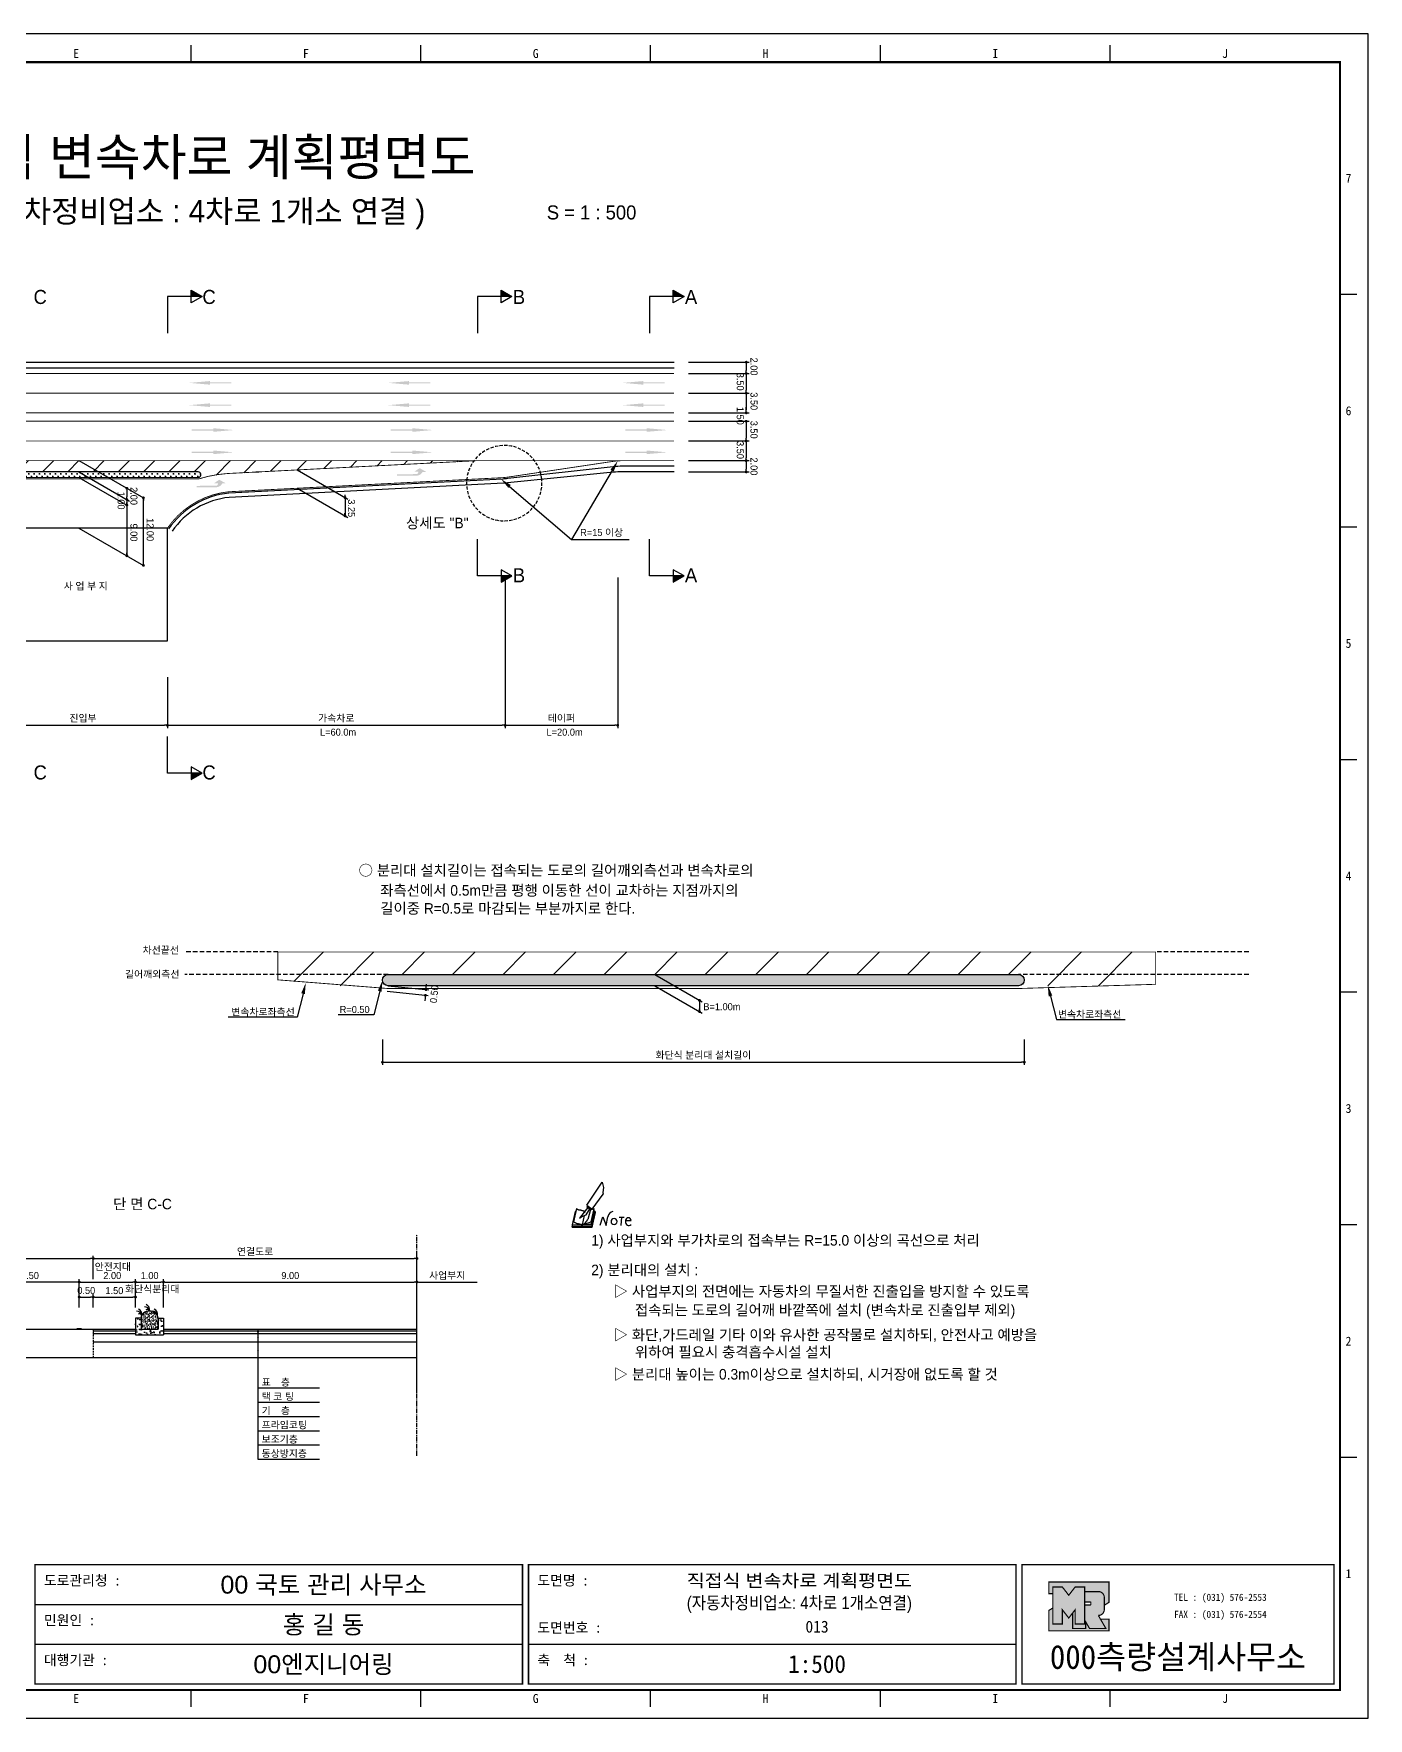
# Model space of a CAD drawing. Header units: millimetres. Extents: x 462 to 886, y -8 to 291.
# Drawn here: x 648.6 to 885.7, y -8.2 to 291.2 of the extents above; entities that cross this region are included whole.
import ezdxf
from ezdxf.enums import TextEntityAlignment as Align

# ---------------------------------------------------------------- set-up
doc = ezdxf.new("R2010")
doc.units = ezdxf.units.MM
doc.header["$LTSCALE"] = 0.25
doc.linetypes.add('CENTER', pattern=[50.8, 31.75, -6.35, 6.35, -6.35])
doc.linetypes.add('HIDDEN', pattern=[9.525, 6.35, -3.175])
for name, color, linetype in [('CC-GSTR-0004', 4, 'Continuous'), ('CM-LANE-0030', 30, 'Continuous'), ('CZ-DIMT-0002', 7, 'Continuous'), ('CZ-EXST-0002', 22, 'Continuous'), ('CZ-LIN1-0007', 7, 'Continuous'), ('CZ-LIN2-0003', 3, 'Continuous'), ('CZ-LINE-0001', 7, 'Continuous'), ('CZ-TEXT-BOX0', 7, 'Continuous'), ('TITLE', 7, 'Continuous')]:
    doc.layers.add(name, color=color, linetype=linetype)
doc.styles.add('견고딕', font='arial.ttf')
doc.styles.add('돋움', font='')
doc.styles.add('돋음체', font='')
doc.styles.get('돋움').set_extended_font_data('Dotum')
doc.styles.get('돋음체').set_extended_font_data('DotumChe')

# ---------------------------------------------------------------- blocks, each defined once
blk = doc.blocks.new('note')
for p, q in [((0.85, 3.5), (3.53, 7.57)), ((3.53, 7.57), (3.8, 6.64)), ((3.8, 6.64), (3.69, 5.72)), ((1, 3.1), (0.75, 2.77)), ((0.85, 3.5), (1.8, 2.79)), ((1, 3.4), (0.85, 3.21)), ((0.85, 3.21), (1.52, 2.71)), ((1.8, 2.79), (3.74, 5.46)), ((3.69, 5.72), (3.74, 5.46)), ((-1.24, 2.36), (-1.77, 0)), ((-1.77, 0), (1.77, 0)), ((-1.77, 0), (-1.77, -0.3)), ((-1.53, 0.52), (-1.55, 0.54)), ((-1.01, 2.9), (-1.53, 0.52)), ((-1.48, 0.48), (-1.53, 0.52)), ((-1.43, 0.44), (-1.48, 0.48)), ((-1.38, 0.41), (-1.43, 0.44)), ((-1.33, 0.4), (-1.38, 0.41)), ((-1.27, 0.37), (-1.33, 0.4)), ((-1.22, 0.35), (-1.27, 0.37)), ((-1.13, 2.36), (-1.24, 2.36)), ((-1.17, 0.33), (-1.22, 0.35)), ((-1.12, 0.32), (-1.17, 0.33)), ((-1.02, 0.25), (-1.12, 0.32)), ((-0.97, 0.22), (-1.02, 0.25)), ((-1, 2.9), (-1.01, 2.9)), ((-0.98, 2.85), (-1, 2.9)), ((-0.95, 2.8), (-0.98, 2.85)), ((-0.93, 0.21), (-0.97, 0.22)), ((-0.9, 2.75), (-0.95, 2.8)), ((-0.88, 0.19), (-0.93, 0.21)), ((-0.85, 2.72), (-0.9, 2.75)), ((-0.8, 0.18), (-0.88, 0.19)), ((-0.79, 2.69), (-0.85, 2.72)), ((-0.75, 0.17), (-0.8, 0.18)), ((-0.74, 2.68), (-0.79, 2.69)), ((-0.7, 0.16), (-0.75, 0.17)), ((-0.69, 2.65), (-0.74, 2.68)), ((-0.64, 0.15), (-0.7, 0.16)), ((-0.64, 2.65), (-0.69, 2.65)), ((-0.59, 2.63), (-0.64, 2.65)), ((-0.58, 0.14), (-0.64, 0.15)), ((-0.54, 2.62), (-0.59, 2.63)), ((-0.53, 0.13), (-0.58, 0.14)), ((-0.48, 2.61), (-0.54, 2.62)), ((-0.48, 0.12), (-0.53, 0.13)), ((-0.43, 2.61), (-0.48, 2.61)), ((-0.43, 0.11), (-0.48, 0.12)), ((0.75, 2.77), (-0.46, 1.16)), ((0.37, 2.24), (-0.46, 1.16)), ((-0.46, 1.16), (-0.08, 1.47)), ((-0.38, 2.59), (-0.43, 2.61)), ((-0.38, 0.08), (-0.43, 0.11)), ((-0.33, 2.59), (-0.38, 2.59)), ((-0.29, 0.06), (-0.38, 0.08)), ((-0.27, 2.58), (-0.33, 2.59)), ((-0.23, 0.05), (-0.29, 0.06)), ((-0.22, 2.57), (-0.27, 2.58)), ((-0.16, 0.04), (-0.23, 0.05)), ((-0.17, 2.56), (-0.22, 2.57)), ((-0.12, 2.55), (-0.17, 2.56)), ((-0.11, 0.03), (-0.16, 0.04)), ((-0.07, 2.53), (-0.12, 2.55)), ((-0.04, 0.02), (-0.11, 0.03)), ((-0.08, 1.47), (0.72, 1.75)), ((-0.01, 2.51), (-0.07, 2.53)), ((-0.05, -0.3), (-0.05, 0)), ((0, 0), (-0.04, 0.02)), ((0.04, 2.5), (-0.01, 2.51)), ((0.37, 1.63), (0, 0)), ((0, 0), (1.6, 0.53)), ((0, 0), (1.65, 0.18)), ((0, 0.01), (0.06, 0.04)), ((0, -0.3), (0, 0)), ((0.09, 2.48), (0.04, 2.5)), ((0.05, -0.3), (0.05, 0)), ((0.06, 0.04), (0.11, 0.07)), ((0.14, 2.48), (0.09, 2.48)), ((0.11, 0.07), (0.16, 0.09)), ((0.2, 2.47), (0.14, 2.48)), ((0.16, 0.09), (0.21, 0.12)), ((0.26, 2.43), (0.18, 2.46)), ((0.21, 0.12), (0.27, 0.14)), ((0.34, 2.4), (0.26, 2.43)), ((0.27, 0.14), (0.36, 0.19)), ((0.45, 2.37), (0.34, 2.4)), ((0.36, 0.19), (0.41, 0.22)), ((0.41, 0.22), (0.46, 0.27)), ((0.46, 0.27), (0.51, 0.3)), ((0.51, 0.3), (0.56, 0.34)), ((0.56, 0.34), (0.6, 0.4)), ((0.6, 0.4), (0.64, 0.45)), ((0.64, 0.45), (0.67, 0.51)), ((0.67, 0.51), (0.74, 0.58)), ((0.72, 1.75), (1.16, 2.53)), ((0.74, 0.58), (0.79, 0.63)), ((0.79, 0.63), (0.83, 0.68)), ((0.83, 0.68), (0.86, 0.73)), ((0.86, 0.73), (0.89, 0.79)), ((0.89, 0.84), (0.92, 0.89)), ((0.89, 0.79), (0.89, 0.84)), ((0.92, 0.89), (0.96, 0.95)), ((0.96, 0.95), (1.01, 0.97)), ((1.47, 2.74), (1.01, 0.97)), ((1.16, 2.53), (1.37, 2.82)), ((2.13, 2.84), (1.44, 2.63)), ((1.52, 2.71), (1.66, 2.9)), ((1.6, 0.53), (2.13, 2.84)), ((1.65, 0.18), (2.19, 2.48)), ((1.77, 0), (2.3, 2.36)), ((1.77, -0.3), (2.3, 2.07)), ((1.77, -0.38), (2.3, 1.99)), ((1.77, -0.44), (2.3, 1.93)), ((1.77, 0), (1.77, -0.3)), ((2.19, 2.48), (2.04, 2.47)), ((2.3, 2.36), (2.16, 2.36)), ((2.3, 2.36), (2.3, 2.07)), ((3.21, -0.08), (3.68, 1.4)), ((3.68, 1.4), (4.26, -0.14)), ((4.26, -0.14), (4.56, 1.44)), ((6.55, 1.34), (7.46, 1.34)), ((7.01, 1.34), (6.87, -0.11)), ((7.71, 0.77), (7.71, 0.55)), ((7.71, 0.77), (8.67, 0.77)), ((-1.77, -0.3), (1.77, -0.3)), ((-1.77, -0.43), (-1.77, -0.3)), ((-1.77, -0.37), (1.77, -0.37)), ((-1.77, -0.43), (1.77, -0.43))]:
    blk.add_line(p, q)
for centre, major_axis, start_param, end_param in [((0.4, 2.31), (0.0702, 0.0702), 3.283946, 6.425539), ((5.68, 1.23), (-0.806, 0.806), -0.591174, 0.597824), ((5.66, 0.58), (-0.378, 0.378), 3.926991, 10.210176), ((8.3, 0.49), (0.422, 0.422), 2.265602, 4.634911), ((8.19, 0.77), (-0.342, 0.342), 3.926991, 7.068583)]:
    blk.add_ellipse(centre, major_axis=major_axis, ratio=1, start_param=start_param, end_param=end_param)
blk = doc.blocks.new('_Dot')
at = {"color": 0, "linetype": 'ByBlock', "lineweight": -2}
blk.add_line((-0.5, 0), (-1, 0), dxfattribs=at)
at = {"color": 0, "linetype": 'ByBlock', "const_width": 0.5}
blk.add_lwpolyline([(-0.25, 0, 1), (0.25, 0, 1)], format="xyb", close=True, dxfattribs=at)

msp = doc.modelspace()

# ---------------------------------------------------------------- hatches: boundary and pattern name
at = {"layer": 'CM-LANE-0030'}
h = msp.add_hatch(dxfattribs=at)
h.set_pattern_fill('ANSI31', color=256, style=0)
h.set_pattern_definition([(45, (467.0835, 25.7945), (-2.245064, 2.245064), [])])
h.paths.add_polyline_path([(677.78, 213.33, -0.830663), (677.96, 212.36, 0.001236), (677.88, 212.33), (679.39, 212.33, -0.050333), (682.99, 213.04), (727.4, 215.33), (615.2, 215.33), (632.77, 213.71, -0.062108), (637.07, 212.33), (638.19, 212.33, 0.001633), (638.08, 212.39, -0.783474), (638.31, 213.33)])
at = {"layer": 'CZ-EXST-0002'}
h = msp.add_hatch(dxfattribs=at)
h.set_pattern_fill('AR-CONC', color=256, scale=0.01, style=0)
h.set_pattern_definition([(50, (-441.459, 3543.8022), (1.8218467, -0.15939086), [0.1905, -2.0955]), (355, (-441.459, 3543.8022), (-0.3524283, 1.9105664), [0.1524, -1.6764]), (100.451, (-441.3073, 3543.789), (1.469425, 1.7511669), [0.1619, -1.7809]), (46.1842, (-441.459, 3544.3102), (2.7107904, -0.4204233), [0.28575, -3.14325]), (96.6356, (-441.2332, 3544.2752), (2.3740423, 2.4742556), [0.24285, -2.67135]), (351.184, (-441.459, 3544.3102), (2.374046, 2.4742512), [0.2286, -2.5146]), (21, (-441.205, 3544.1832), (1.5161488, -1.0226552), [0.1905, -2.0955]), (326, (-441.205, 3544.1832), (0.6180203, 1.8418797), [0.1524, -1.6764]), (71.4514, (-441.0787, 3544.098), (2.1341649, 0.8192286), [0.1619, -1.7809]), (37.5, (-441.4591, 3543.8022), (0.03088603, 0.84555039), [0, -1.65608, 0, -1.7018, 0, -1.68275]), (7.5, (-441.4591, 3543.8022), (0.66819663, 1.00180575), [0, -0.97028, 0, -1.61798, 0, -0.64135]), (327.5, (-442.0255, 3543.8022), (1.35590595, -0.05728744), [0, -0.635, 0, -1.9812, 0, -2.6289]), (317.5, (-442.2795, 3543.8022), (1.4812918, 0.2542649), [0, -0.8255, 0, -1.31572, 0, -1.8669])])
h.paths.add_polyline_path([(671.66, 59.96), (671.66, 62.96), (670.66, 62.96), (670.66, 60.96), (667.66, 60.96), (667.66, 62.96), (666.66, 62.96), (666.66, 59.96)])
h = msp.add_hatch(dxfattribs=at)
h.set_pattern_fill('AR-SAND', color=256, scale=0.01, style=0)
h.set_pattern_definition([(37.5, (-441.45907, 3543.80223), (-0.016000313, 0.489413237), [0, -0.38608, 0, -0.4318, 0, -0.41275]), (7.5, (-441.4591, 3543.8022), (0.44952328, 0.7168251), [0, -0.20828, 0, -0.34798, 0, -0.13335]), (327.5, (-441.7715, 3543.80223), (0.79099237, 0.001437185), [0, -0.127, 0, -0.4572, 0, -0.5969]), (317.5, (-441.7715, 3543.8022), (0.76355645, 0.22292932), [0, -0.0635, 0, -0.29972, 0, -0.3429])])
edge = h.paths.add_edge_path()
edge.add_ellipse((669.16, 62.96), major_axis=(-1.5, 0), ratio=0.829212, start_angle=180, end_angle=360)
edge.add_line((667.66, 62.96), (667.66, 60.96))
edge.add_line((667.66, 60.96), (670.66, 60.96))
edge.add_line((670.66, 60.96), (670.66, 62.96))
at = {"layer": 'CZ-LIN1-0007'}
for points in [[(679.87, 229.47), (679.87, 229.26), (683.69, 229.26), (683.69, 229.04), (679.87, 229.04), (679.87, 228.83), (676.22, 229.15)], [(715.24, 229.47), (715.24, 229.26), (719.06, 229.26), (719.06, 229.04), (715.24, 229.04), (715.24, 228.83), (711.59, 229.15)], [(756.88, 229.47), (756.88, 229.26), (760.7, 229.26), (760.7, 229.04), (756.88, 229.04), (756.88, 228.83), (753.23, 229.15)], [(679.87, 225.51), (679.87, 225.3), (683.69, 225.3), (683.69, 225.08), (679.87, 225.08), (679.87, 224.87), (676.22, 225.19)], [(715.24, 225.51), (715.24, 225.3), (719.06, 225.3), (719.06, 225.08), (715.24, 225.08), (715.24, 224.87), (711.59, 225.19)], [(756.88, 225.51), (756.88, 225.3), (760.7, 225.3), (760.7, 225.08), (756.88, 225.08), (756.88, 224.87), (753.23, 225.19)], [(680.48, 221.09), (680.48, 220.88), (676.65, 220.88), (676.65, 220.67), (680.48, 220.66), (680.48, 220.45), (684.13, 220.77)], [(715.85, 221.09), (715.85, 220.88), (712.02, 220.88), (712.02, 220.67), (715.85, 220.66), (715.85, 220.45), (719.5, 220.77)], [(757.48, 221.09), (757.48, 220.88), (753.66, 220.88), (753.66, 220.67), (757.48, 220.66), (757.48, 220.45), (761.13, 220.77)], [(680.48, 217.13), (680.48, 216.92), (676.65, 216.92), (676.65, 216.71), (680.48, 216.71), (680.48, 216.49), (684.13, 216.81)], [(715.85, 217.13), (715.85, 216.92), (712.02, 216.92), (712.02, 216.71), (715.85, 216.71), (715.85, 216.49), (719.5, 216.81)], [(757.48, 217.13), (757.48, 216.92), (753.66, 216.92), (753.66, 216.71), (757.48, 216.71), (757.48, 216.49), (761.13, 216.81)], [(716.64, 212.66, 0.267976), (717.67, 213.34), (718.3, 213.34), (717.13, 214), (716.19, 213.35), (716.88, 213.35, -0.504994), (716.57, 212.93), (713.11, 212.91), (713.11, 212.64)], [(681.06, 210.6, 0.267976), (682.08, 211.29), (682.71, 211.29), (681.54, 211.94), (680.6, 211.3), (681.29, 211.29, -0.504994), (680.98, 210.87), (677.52, 210.85), (677.52, 210.58)], [(657.03, 60.96), (657.03, 61.08), (656.28, 61.08), (656.28, 60.96)]]:
    msp.add_hatch(color=256, dxfattribs=at).paths.add_polyline_path(points)
at = {"layer": 'CZ-LIN2-0003'}
h = msp.add_hatch(dxfattribs=at)
h.set_pattern_fill('CROSS', color=256, scale=0.075, style=0)
h.set_pattern_definition([(0, (467.0835, 25.79445), (0.47625, 0.47625), [0.238125, -0.714375]), (90, (467.20256, 25.6754), (-0.47625, 0.47625), [0.238125, -0.714375])])
h.paths.add_polyline_path([(677.88, 212.33, -0.001236), (677.96, 212.36, 0.830663), (677.78, 213.33), (638.31, 213.33, 0.783474), (638.08, 212.39, -0.001633), (638.19, 212.33)])
h = msp.add_hatch(dxfattribs=at)
h.set_pattern_fill('CROSS', color=256, scale=0.15, style=0)
h.set_pattern_definition([(0, (398.8955, 608.1487), (0.9525, 0.9525), [0.47625, -1.42875]), (90, (399.1337, 607.9106), (-0.9525, 0.9525), [0.47625, -1.42875])])
h.paths.add_polyline_path([(823.56, 124.02), (711.54, 124.02, 1), (711.54, 122.02), (823.56, 122.02, 1)])
at = {"layer": 'CZ-LINE-0001'}
for points in [[(676.57, 245.6), (676.57, 244.5), (678.48, 244.5)], [(731.64, 245.6), (731.64, 244.5), (733.54, 244.5)], [(762.2, 245.6), (762.2, 244.5), (764.11, 244.5)], [(733.54, 194.83), (731.64, 194.83), (731.64, 193.73)], [(764.11, 194.83), (762.2, 194.83), (762.2, 193.73)], [(678.48, 159.79), (676.57, 159.79), (676.57, 158.69)]]:
    msp.add_hatch(color=256, dxfattribs=at).paths.add_polyline_path(points)
at = {"layer": 'TITLE', "ltscale": 150}
h = msp.add_hatch(color=8, dxfattribs=at)
edge = h.paths.add_edge_path()
edge.add_line((839.6, 16.06), (828.93, 16.06))
edge.add_line((828.93, 16.06), (828.93, 13.98))
edge.add_line((828.93, 13.98), (829.64, 13.98))
edge.add_line((829.64, 13.98), (829.64, 15.15))
edge.add_line((829.64, 15.15), (831.33, 15.15))
edge.add_line((831.33, 15.15), (832.46, 13.7))
edge.add_line((832.46, 13.7), (833.59, 15.15))
edge.add_line((833.59, 15.15), (835.28, 15.15))
edge.add_line((835.28, 15.15), (835.28, 14.35))
edge.add_line((835.28, 14.35), (837.72, 14.35))
edge.add_arc((837.72, 13.29), 1.07, 0, 90, ccw=False)
edge.add_line((838.78, 13.29), (838.78, 11.92))
edge.add_line((838.78, 11.92), (839.6, 12.43))
edge.add_line((839.6, 12.43), (839.6, 16.06))
h.paths.add_polyline_path([(833.14, 10.53), (832.46, 9.65), (831.33, 11.11), (831.33, 8.59), (829.64, 8.59), (829.64, 11.44), (828.93, 11), (828.93, 7.37), (839.6, 7.37), (839.6, 9.45), (838.1, 9.45), (839.05, 7.8), (836.15, 7.8), (835.45, 9.01), (835.45, 7.8), (833.14, 7.8)])
msp.add_hatch(color=5, dxfattribs=at).paths.add_polyline_path([(835.28, 15.15), (833.59, 15.15), (832.46, 13.7), (831.33, 15.15), (829.64, 15.15), (829.64, 8.59), (831.33, 8.59), (831.33, 11.11), (832.46, 9.65), (833.59, 11.11), (833.59, 8.59), (835.28, 8.59)])
h = msp.add_hatch(color=161, dxfattribs=at)
edge = h.paths.add_edge_path()
edge.add_arc((837.72, 13.29), 1.07, 360, 450)
edge.add_line((837.72, 14.35), (835.28, 14.35))
edge.add_line((835.28, 14.35), (835.28, 12.5))
edge.add_line((835.28, 12.5), (836.27, 12.5))
edge.add_arc((836.27, 12.39), 0.113, 0, 90, ccw=False)
edge.add_line((836.39, 12.39), (836.39, 12.08))
edge.add_arc((836.27, 12.08), 0.113, 270, 360, ccw=False)
edge.add_line((836.27, 11.97), (835.28, 11.97))
edge.add_line((835.28, 11.97), (835.28, 8.59))
edge.add_line((835.28, 8.59), (833.59, 8.59))
edge.add_line((833.59, 8.59), (833.59, 11.11))
edge.add_line((833.59, 11.11), (833.14, 10.53))
edge.add_line((833.14, 10.53), (833.14, 7.8))
edge.add_line((833.14, 7.8), (835.45, 7.8))
edge.add_line((835.45, 7.8), (835.45, 9.01))
edge.add_line((835.45, 9.01), (836.15, 7.8))
edge.add_line((836.15, 7.8), (839.05, 7.8))
edge.add_line((839.05, 7.8), (837.72, 10.11))
edge.add_arc((837.72, 11.18), 1.07, 270, 360)
edge.add_line((838.78, 11.18), (838.78, 13.29))

# ---------------------------------------------------------------- linework, layer by layer
at = {"color": 0, "linetype": 'ByBlock', "lineweight": -2}
for p, q in [((775.16, 232.58), (775.16, 232.33)), ((775.16, 231.08), (775.16, 231.33)), ((775.16, 230.58), (775.16, 230.33)), ((775.16, 227.58), (775.16, 227.83)), ((775.16, 227.08), (775.16, 226.83)), ((775.16, 224.08), (775.16, 224.33)), ((775.16, 224.08), (775.16, 224.33)), ((775.16, 222.08), (775.16, 221.83)), ((775.16, 222.08), (775.16, 221.83)), ((775.16, 219.08), (775.16, 219.33)), ((775.16, 218.58), (775.16, 218.33)), ((775.16, 215.58), (775.16, 215.83)), ((775.16, 215.08), (775.16, 214.83)), ((775.16, 213.58), (775.16, 213.83)), ((665.12, 210.17), (665.12, 209.92)), ((665.12, 208.67), (665.12, 208.92)), ((665.12, 208.17), (665.12, 207.92)), ((665.12, 207.67), (665.12, 207.92)), ((668.07, 208.47), (668.07, 208.22)), ((703.88, 209.03), (703.88, 209.28)), ((703.88, 208.53), (703.88, 208.28)), ((703.87, 205.77), (703.87, 206.02)), ((665.12, 198.67), (665.12, 198.92)), ((668.07, 196.97), (668.07, 197.22)), ((718.14, 120.07), (718.12, 119.82)), ((718.3, 121.56), (718.32, 121.81)), ((766.85, 119.18), (766.85, 118.93)), ((766.85, 117.68), (766.85, 117.93)), ((716.91, 69.36), (717.16, 69.36))]:
    msp.add_line(p, q, dxfattribs=at)
at = {"color": 0, "linetype": 'ByBlock', "const_width": 0.25}
for points in [[(775.16, 232.7, 1), (775.16, 232.95, 1)], [(775.16, 230.95, 1), (775.16, 230.7, 1)], [(775.16, 230.7, 1), (775.16, 230.95, 1)], [(775.16, 227.45, 1), (775.16, 227.2, 1)], [(775.16, 227.2, 1), (775.16, 227.45, 1)], [(775.16, 223.95, 1), (775.16, 223.7, 1)], [(775.16, 223.95, 1), (775.16, 223.7, 1)], [(775.16, 222.2, 1), (775.16, 222.45, 1)], [(775.16, 222.2, 1), (775.16, 222.45, 1)], [(775.16, 218.95, 1), (775.16, 218.7, 1)], [(775.16, 218.7, 1), (775.16, 218.95, 1)], [(775.16, 215.2, 1), (775.16, 215.45, 1)], [(775.16, 215.45, 1), (775.16, 215.2, 1)], [(775.16, 213.45, 1), (775.16, 213.2, 1)], [(665.12, 210.3, 1), (665.12, 210.55, 1)], [(665.12, 208.55, 1), (665.12, 208.3, 1)], [(665.12, 208.3, 1), (665.12, 208.55, 1)], [(665.12, 207.55, 1), (665.12, 207.3, 1)], [(668.07, 208.59, 1), (668.07, 208.84, 1)], [(703.88, 208.65, 1), (703.88, 208.9, 1)], [(703.88, 208.9, 1), (703.88, 208.65, 1)], [(703.87, 205.65, 1), (703.87, 205.4, 1)], [(665.12, 198.55, 1), (665.12, 198.3, 1)], [(668.07, 196.84, 1), (668.07, 196.59, 1)], [(718.15, 120.19, 1), (718.18, 120.44, 1)], [(718.28, 121.43, 1), (718.26, 121.19, 1)], [(766.85, 119.31, 1), (766.85, 119.56, 1)], [(766.85, 117.56, 1), (766.85, 117.31, 1)], [(716.78, 69.36, 1), (716.53, 69.36, 1)]]:
    msp.add_lwpolyline(points, format="xyb", close=True, dxfattribs=at)
at = {"layer": 'CC-GSTR-0004'}
for points in [[(592.33, 232.83), (762.33, 232.83)], [(592.33, 231.83), (762.33, 231.83)]]:
    msp.add_lwpolyline(points, dxfattribs=at)
for points in [[(762.33, 214.33), (753.18, 214.33, 0.028028), (751.5, 214.24), (732.8, 212.13), (732.8, 212.13, -0.015157), (731.89, 212.06), (731.89, 212.06), (683.25, 209.55, 0.221504), (672.54, 203.19)], [(762.33, 213.33), (753.08, 213.33, 0.02497), (751.59, 213.26), (732.75, 211.37, -0.0121), (732.02, 211.31), (683.31, 208.8, 0.221166), (673.16, 202.77)]]:
    msp.add_lwpolyline(points, format="xyb", dxfattribs=at)
at = {"layer": 'CM-LANE-0030'}
for p, q in [((694.79, 122.76), (700.05, 128.02)), ((703.03, 122.02), (709.03, 128.02)), ((714.01, 124.02), (718.01, 128.02)), ((722.99, 124.02), (726.99, 128.02)), ((731.97, 124.02), (735.97, 128.02)), ((740.95, 124.02), (744.95, 128.02)), ((749.93, 124.02), (753.93, 128.02)), ((758.91, 124.02), (762.91, 128.02)), ((767.89, 124.02), (771.89, 128.02)), ((776.87, 124.02), (780.87, 128.02)), ((785.85, 124.02), (789.85, 128.02)), ((794.83, 124.02), (798.83, 128.02)), ((803.81, 124.02), (807.81, 128.02)), ((812.79, 124.02), (816.79, 128.02)), ((821.77, 124.02), (825.77, 128.02)), ((828.75, 122.02), (834.75, 128.02)), ((837.73, 122.02), (843.73, 128.02))]:
    msp.add_line(p, q, dxfattribs=at)
at = {"layer": 'CM-LANE-0030', "const_width": 0.15}
for points in [[(592.33, 223.83), (762.33, 223.83)], [(592.33, 222.33), (762.33, 222.33)]]:
    msp.add_lwpolyline(points, dxfattribs=at)
msp.add_lwpolyline([(727.4, 215.33), (615.2, 215.33), (632.77, 213.71, -0.076684), (638.19, 212.08), (677.88, 212.08, -0.059037), (682.99, 213.04)], format="xyb", close=True, dxfattribs=at)
msp.add_lwpolyline([(691.95, 123.06), (711.54, 121.52), (823.56, 121.52), (847.9, 122.27), (847.9, 128.02), (691.95, 128.02)], close=True, dxfattribs=at)
at = {"layer": 'CZ-EXST-0002'}
for p, q in [((617.91, 60.96), (659.16, 60.96)), ((617.91, 55.96), (659.16, 55.96))]:
    msp.add_line(p, q, dxfattribs=at)
at = {"layer": 'CZ-EXST-0002', "color": 30}
msp.add_lwpolyline([(688.04, 213.33), (688.57, 213.33)], dxfattribs=at)
at = {"layer": 'CZ-LIN1-0007'}
for p, q in [((656.28, 60.96), (656.28, 61.08)), ((656.28, 61.08), (657.03, 61.08)), ((657.03, 60.96), (656.28, 60.96)), ((657.03, 61.08), (657.03, 60.96))]:
    msp.add_line(p, q, dxfattribs=at)
at = {"layer": 'CZ-LIN1-0007', "const_width": 0.15}
msp.add_lwpolyline([(592.33, 230.83), (762.33, 230.83)], dxfattribs=at)
at = {"layer": 'CZ-LIN1-0007', "linetype": 'HIDDEN', "const_width": 0.15}
for points in [[(592.33, 227.33), (762.33, 227.33)], [(592.33, 218.83), (762.33, 218.83)], [(727.4, 215.33), (753.45, 215.33)]]:
    msp.add_lwpolyline(points, dxfattribs=at)
at = {"layer": 'CZ-LIN1-0007', "const_width": 0.15}
msp.add_lwpolyline([(762.33, 215.33), (753.45, 215.33, 0.03724), (751.23, 215.16), (733.06, 212.44), (733.06, 212.44, -0.024362), (731.6, 212.29), (731.6, 212.29), (683.23, 209.8), (683.23, 209.8, 0.22161), (672.33, 203.33)], format="xyb", dxfattribs=at)
at = {"layer": 'CZ-LIN2-0003'}
for p, q in [((667.66, 62.96), (666.66, 62.96)), ((666.66, 62.96), (666.66, 59.96)), ((667.66, 62.96), (667.66, 60.96)), ((670.66, 62.96), (670.66, 60.96)), ((670.66, 62.96), (671.66, 62.96)), ((671.66, 62.96), (671.66, 59.96)), ((659.16, 60.96), (666.66, 60.96)), ((659.16, 60.71), (666.66, 60.71)), ((659.16, 60.21), (666.66, 60.21)), ((666.66, 59.96), (671.66, 59.96)), ((667.66, 60.96), (670.66, 60.96)), ((671.66, 60.96), (716.66, 60.96)), ((671.66, 60.71), (716.66, 60.71)), ((671.66, 60.21), (716.66, 60.21)), ((659.16, 58.71), (716.66, 58.71)), ((659.16, 55.96), (716.66, 55.96))]:
    msp.add_line(p, q, dxfattribs=at)
for points in [[(677.96, 212.36, 0.830663), (677.78, 213.33), (638.31, 213.33, 0.783474), (638.08, 212.39, -0.001633), (638.19, 212.33), (677.88, 212.33)], [(677.96, 212.36, 0.001236), (677.88, 212.33)]]:
    msp.add_lwpolyline(points, format="xyb", dxfattribs=at)
msp.add_lwpolyline([(672.33, 203.33), (642.33, 203.33), (642.33, 183.33), (672.33, 183.33)], close=True, dxfattribs=at)
msp.add_lwpolyline([(823.56, 122.02), (711.54, 122.02, -1), (711.54, 124.02), (823.56, 124.02, -1)], format="xyb", close=True, dxfattribs=at)
for centre, radius, start, end in [((666.89, 63.3), 0.88, 7.8639, 92.7752), ((667.35, 63.27), 0.44, 19.771, 124.0366), ((666.79, 63.64), 1, 347.1802, 67.3267), ((668.29, 64.08), 0.88, 7.8639, 92.7752), ((668.75, 64.05), 0.44, 19.771, 124.0366), ((668.18, 64.42), 1, 347.1802, 67.3267), ((669.68, 63.3), 0.88, 7.8639, 92.7752), ((670.14, 63.27), 0.44, 19.771, 124.0366), ((669.57, 63.64), 1, 347.1802, 67.3267)]:
    msp.add_arc(centre, radius, start, end, dxfattribs=at)
msp.add_ellipse((669.16, 62.96), major_axis=(-1.5, 0), ratio=0.829212, start_param=3.141593, end_param=6.283185, dxfattribs=at)
at = {"layer": 'CZ-LINE-0001'}
for p, q in [((676.57, 243.4), (676.57, 245.6)), ((676.57, 245.6), (678.48, 244.5)), ((731.64, 243.4), (731.64, 245.6)), ((731.64, 245.6), (733.54, 244.5)), ((762.2, 243.4), (762.2, 245.6)), ((762.2, 245.6), (764.11, 244.5)), ((678.48, 244.5), (672.33, 244.5)), ((672.33, 244.5), (672.33, 237.96)), ((678.48, 244.5), (676.57, 243.4)), ((733.54, 244.5), (727.4, 244.5)), ((727.4, 244.5), (727.4, 237.96)), ((733.54, 244.5), (731.64, 243.4)), ((764.11, 244.5), (757.96, 244.5)), ((757.96, 244.5), (757.96, 237.96)), ((764.11, 244.5), (762.2, 243.4)), ((764.93, 232.83), (775.66, 232.83)), ((764.93, 230.83), (775.66, 230.83)), ((764.93, 230.83), (775.66, 230.83)), ((775.16, 232.33), (775.16, 231.33)), ((775.16, 230.33), (775.16, 227.83)), ((764.93, 227.33), (775.66, 227.33)), ((764.93, 227.33), (775.66, 227.33)), ((775.16, 226.83), (775.16, 224.33)), ((775.16, 224.33), (775.16, 224.83)), ((764.93, 223.83), (775.66, 223.83)), ((764.93, 223.83), (775.66, 223.83)), ((764.93, 222.33), (775.66, 222.33)), ((764.93, 222.33), (775.66, 222.33)), ((775.16, 221.83), (775.16, 219.33)), ((775.16, 221.83), (775.16, 221.33)), ((764.93, 218.83), (775.66, 218.83)), ((764.93, 218.83), (775.66, 218.83)), ((775.16, 218.33), (775.16, 215.83)), ((656.62, 215.33), (668.07, 208.72)), ((656.62, 213.33), (665.62, 208.14)), ((656.62, 213.33), (665.62, 208.14)), ((695.38, 213.68), (704.38, 208.49)), ((764.93, 215.33), (775.66, 215.33)), ((764.93, 215.33), (775.66, 215.33)), ((764.93, 213.33), (775.66, 213.33)), ((775.16, 214.83), (775.16, 213.83)), ((656.62, 212.33), (665.12, 207.42)), ((665.12, 209.92), (665.12, 208.92)), ((695.37, 210.43), (704.37, 205.24)), ((665.12, 207.92), (665.12, 198.42)), ((668.07, 196.72), (668.07, 208.72)), ((703.88, 208.28), (703.88, 205.27)), ((656.62, 203.33), (668.07, 196.72)), ((727.4, 194.83), (727.4, 201.37)), ((744.14, 201.3), (754.34, 201.3)), ((757.96, 194.83), (757.96, 201.37)), ((733.54, 194.83), (727.4, 194.83)), ((733.54, 194.83), (731.64, 195.93)), ((731.64, 195.93), (731.64, 193.73)), ((731.64, 193.73), (733.54, 194.83)), ((764.11, 194.83), (757.96, 194.83)), ((764.11, 194.83), (762.2, 195.93)), ((762.2, 195.93), (762.2, 193.73)), ((762.2, 193.73), (764.11, 194.83)), ((732.33, 194.58), (732.33, 167.8)), ((732.33, 194.58), (732.33, 167.8)), ((752.33, 194.58), (752.33, 167.8)), ((672.33, 176.86), (672.33, 167.8)), ((672.33, 176.86), (672.33, 167.8)), ((642.83, 168.3), (671.83, 168.3)), ((672.83, 168.3), (731.83, 168.3)), ((732.83, 168.3), (751.83, 168.3)), ((672.33, 159.79), (672.33, 166.33)), ((678.48, 159.79), (672.33, 159.79)), ((678.48, 159.79), (676.57, 160.89)), ((676.57, 160.89), (676.57, 158.69)), ((676.57, 158.69), (678.48, 159.79)), ((758.91, 124.02), (767.35, 119.15)), ((711.39, 121.02), (718.66, 120.26)), ((711.49, 122.02), (718.77, 121.26)), ((718.12, 119.82), (718.06, 119.32)), ((718.32, 121.81), (718.38, 122.3)), ((758.91, 122.02), (767.35, 117.15)), ((766.85, 118.93), (766.85, 117.43)), ((710.54, 112.46), (710.54, 107.93)), ((824.56, 112.46), (824.56, 107.93)), ((711.04, 108.43), (824.06, 108.43)), ((618.41, 73.54), (658.66, 73.54)), ((659.16, 69.86), (659.16, 74.04)), ((659.16, 69.86), (659.16, 74.04)), ((659.66, 73.54), (716.16, 73.54)), ((716.66, 69.86), (716.66, 74.04)), ((656.16, 69.36), (639.66, 69.36)), ((656.66, 64.81), (656.66, 69.86)), ((656.66, 64.81), (656.66, 69.86)), ((657.16, 69.36), (666.16, 69.36)), ((666.66, 64.81), (666.66, 69.86)), ((666.66, 64.81), (666.66, 69.86)), ((667.16, 69.36), (671.16, 69.36)), ((671.66, 64.81), (671.66, 69.86)), ((671.66, 64.81), (671.66, 69.86)), ((672.16, 69.36), (716.16, 69.36)), ((716.66, 49.53), (716.66, 69.94)), ((716.66, 64.81), (716.66, 69.86)), ((716.66, 64.81), (716.66, 69.86)), ((717.16, 69.36), (727.38, 69.36)), ((656.66, 64.81), (656.66, 67.19)), ((657.16, 66.69), (658.66, 66.69)), ((659.16, 64.81), (659.16, 67.19)), ((659.16, 64.81), (659.16, 67.19)), ((659.66, 66.69), (666.16, 66.69)), ((666.66, 64.81), (666.66, 67.19)), ((688.42, 60.96), (688.42, 37.87)), ((688.42, 50.53), (699.36, 50.53)), ((688.42, 48), (699.36, 48)), ((688.42, 45.47), (699.36, 45.47)), ((688.42, 42.94), (699.36, 42.94)), ((688.42, 40.4), (699.36, 40.4)), ((688.42, 37.87), (699.36, 37.87))]:
    msp.add_line(p, q, dxfattribs=at)
at = {"layer": 'CZ-LINE-0001', "linetype": 'HIDDEN', "ltscale": 0.35}
msp.add_line((738.82, 212.12), (738.82, 212.12), dxfattribs=at)
at = {"layer": 'CZ-LINE-0001', "linetype": 'HIDDEN', "ltscale": 0.5}
for p, q in [((691.95, 128.02), (675.42, 128.02)), ((864.43, 128.02), (847.9, 128.02)), ((711.54, 124.02), (675.42, 124.02)), ((864.43, 124.02), (823.56, 124.02))]:
    msp.add_line(p, q, dxfattribs=at)
at = {"layer": 'CZ-LINE-0001', "linetype": 'CENTER', "ltscale": 0.1}
msp.add_line((716.66, 38.49), (716.66, 77.87), dxfattribs=at)
at = {"layer": 'CZ-LINE-0001', "linetype": 'HIDDEN', "ltscale": 0.2}
msp.add_line((659.16, 60.96), (659.16, 55.96), dxfattribs=at)
at = {"layer": 'CZ-LINE-0001'}
for points in [[(751.33, 213.56), (744.14, 201.3)], [(733.12, 210.75), (744.14, 201.3)], [(696.43, 120.6), (695.37, 116.42), (683.14, 116.42)], [(710.06, 121.04), (709, 116.85), (702.66, 116.85)]]:
    msp.add_lwpolyline(points, dxfattribs=at)
at = {"layer": 'CZ-LINE-0001', "extrusion": (0, 0, -1)}
msp.add_lwpolyline([(-829.21, 120.18), (-830.27, 116), (-842.49, 116)], dxfattribs=at)
at = {"layer": 'CZ-LINE-0001', "linetype": 'HIDDEN', "ltscale": 0.35}
msp.add_arc((732.17, 211.33), 6.7, 6.7667, 6.749, dxfattribs=at)
at = {"layer": 'CZ-LINE-0001', "linetype": 'ByBlock'}
for centre, start, end in [((688.42, 60.21), 0, 180), ((688.42, 60.21), 0, 180), ((688.42, 60.21), 180, 0), ((688.42, 60.21), 180, 0), ((688.42, 60.9), 0, 180), ((688.42, 60.9), 0, 180), ((688.42, 60.9), 180, 0), ((688.42, 60.9), 180, 0), ((688.42, 60.69), 0, 180), ((688.42, 60.69), 0, 180), ((688.42, 60.69), 180, 0), ((688.42, 60.69), 180, 0), ((688.42, 60.46), 0, 180), ((688.42, 60.46), 0, 180), ((688.42, 60.46), 180, 0), ((688.42, 60.46), 180, 0), ((688.42, 59.41), 0, 180), ((688.42, 59.41), 0, 180), ((688.42, 59.41), 180, 0), ((688.42, 59.41), 180, 0), ((688.42, 57.17), 0, 180), ((688.42, 57.17), 0, 180), ((688.42, 57.17), 180, 0), ((688.42, 57.17), 180, 0)]:
    msp.add_arc(centre, 0.0625, start, end, dxfattribs=at)
at = {"layer": 'CZ-LINE-0001'}
for points in [[(751.04, 213.73), (752.34, 215.29), (751.61, 213.39)], [(732.9, 210.5), (731.6, 212.05), (733.34, 211)], [(709.73, 121.12), (710.54, 122.97), (710.38, 120.95)], [(696.1, 120.68), (696.91, 122.54), (696.75, 120.52)]]:
    msp.add_solid(points, dxfattribs=at)
at = {"layer": 'CZ-LINE-0001', "extrusion": (0, 0, -1)}
msp.add_solid([(-829.54, 120.26), (-828.73, 122.12), (-828.89, 120.1)], dxfattribs=at)
at = {"layer": 'TITLE', "color": 7, "linetype": 'Continuous'}
for p, q in [((676.52, 286.16), (676.52, 289.19)), ((717.35, 286.16), (717.35, 289.19)), ((758.17, 286.16), (758.17, 289.19)), ((799, 286.16), (799, 289.19)), ((839.82, 286.16), (839.82, 289.19)), ((883.67, 244.84), (880.65, 244.84)), ((883.67, 203.51), (880.65, 203.51)), ((883.67, 162.18), (880.65, 162.18)), ((883.67, 120.85), (880.65, 120.85)), ((883.67, 79.52), (880.65, 79.52)), ((883.67, 38.19), (880.65, 38.19)), ((676.52, -6.16), (676.52, -3.14)), ((717.35, -6.16), (717.35, -3.14)), ((758.17, -6.16), (758.17, -3.14)), ((799, -6.16), (799, -3.14)), ((839.82, -6.16), (839.82, -3.14))]:
    msp.add_line(p, q, dxfattribs=at)
at = {"layer": 'TITLE', "ltscale": 150}
for p, q in [((648.8, 12.07), (735.41, 12.07)), ((648.8, 5), (735.41, 5)), ((736.47, 5), (823.08, 5))]:
    msp.add_line(p, q, dxfattribs=at)
at = {"layer": 'TITLE'}
msp.add_line((880.76, -3.14), (471.9, -3.14), dxfattribs=at)
msp.add_lwpolyline([(462.32, -8.17), (885.68, -8.17), (885.68, 291.2), (462.32, 291.2)], close=True, dxfattribs=at)
at = {"layer": 'TITLE', "linetype": 'Continuous', "const_width": 0.403}
msp.add_lwpolyline([(472.4, -3.14), (472.4, 286.16), (880.65, 286.16), (880.65, -3.14)], close=True, dxfattribs=at)
at = {"layer": 'TITLE', "ltscale": 150}
for points, const_width in [([(735.41, -2.08), (648.8, -2.08), (648.8, 19.14), (735.41, 19.14)], 0.265), ([(736.47, 19.14), (823.08, 19.14), (823.08, -2.08), (736.47, -2.08)], 0.265), ([(879.58, 19.14), (879.58, -2.08), (824.14, -2.08), (824.14, 19.14), (879.58, 19.14)], 0.265), ([(835.28, 15.15), (833.59, 15.15), (832.46, 13.7), (831.33, 15.15), (829.64, 15.15), (829.64, 8.59), (831.33, 8.59), (831.33, 11.11), (832.46, 9.65), (833.59, 11.11), (833.59, 8.59), (835.28, 8.59)], 0.212), ([(833.14, 10.53), (832.46, 9.65), (831.33, 11.11), (831.33, 8.59), (829.64, 8.59), (829.64, 11.44), (828.93, 11), (828.93, 7.37), (839.6, 7.37), (839.6, 9.45), (838.1, 9.45), (839.05, 7.8), (836.15, 7.8), (835.45, 9.01), (835.45, 7.8), (833.14, 7.8)], 0.212)]:
    msp.add_lwpolyline(points, close=True, dxfattribs=dict(at, const_width=const_width))
at = {"layer": 'TITLE', "ltscale": 150, "const_width": 0.212}
for points in [[(839.6, 16.06), (828.93, 16.06), (828.93, 13.98), (829.64, 13.98), (829.64, 15.15), (831.33, 15.15), (832.46, 13.7), (833.59, 15.15), (835.28, 15.15), (835.28, 14.35), (837.72, 14.35, -0.414214), (838.78, 13.29), (838.78, 11.92), (839.6, 12.43)], [(838.78, 13.29, 0.414214), (837.72, 14.35), (835.28, 14.35), (835.28, 12.5), (836.27, 12.5, -0.414214), (836.39, 12.39), (836.39, 12.08, -0.414214), (836.27, 11.97), (835.28, 11.97), (835.28, 8.59), (833.59, 8.59), (833.59, 11.11), (833.14, 10.53), (833.14, 7.8), (835.45, 7.8), (835.45, 9.01), (836.15, 7.8), (839.05, 7.8), (837.72, 10.11, 0.414214), (838.78, 11.18)]]:
    msp.add_lwpolyline(points, format="xyb", close=True, dxfattribs=at)

# ---------------------------------------------------------------- block references
at = {"layer": 'CZ-LINE-0001', "xscale": 0.5, "yscale": 0.5, "zscale": 0.5}
for p in [(672.33, 168.3), (732.33, 168.3), (752.33, 168.3), (824.56, 108.43), (659.16, 73.54), (716.66, 73.54), (656.66, 69.36), (666.66, 69.36), (671.66, 69.36), (716.66, 69.36), (659.16, 66.69), (666.66, 66.69)]:
    msp.add_blockref('_Dot', p, dxfattribs=at)
at = {"layer": 'CZ-LINE-0001', "xscale": 0.5, "yscale": 0.5, "zscale": 0.5, "rotation": 180}
for p in [(672.33, 168.3), (732.33, 168.3), (710.54, 108.43), (659.16, 73.54), (656.66, 69.36), (666.66, 69.36), (671.66, 69.36), (656.66, 66.69), (659.16, 66.69)]:
    msp.add_blockref('_Dot', p, dxfattribs=at)
at = {"layer": 'CZ-TEXT-BOX0'}
msp.add_blockref('note', (746.02, 79.53), dxfattribs=at)

# ---------------------------------------------------------------- texts
at = {"layer": 'CZ-DIMT-0002', "style": '돋움'}
for s, height, p in [('C', 2.5, (649.73, 244.42)), ('C', 2.5, (679.73, 244.42)), ('B', 2.5, (734.79, 244.42)), ('A', 2.5, (765.36, 244.42)), ('상세도 "B"', 1.875, (720.27, 204.25)), ('R=15 이상', 1.25, (749.48, 202.56)), ('B', 2.5, (734.79, 194.96)), ('A', 2.5, (765.36, 194.96)), ('사 업 부 지', 1.25, (657.82, 193.04)), ('L=60.0m', 1.25, (702.65, 167.08)), ('L=20.0m', 1.25, (742.89, 167.08)), ('C', 2.5, (649.73, 159.92)), ('C', 2.5, (679.73, 159.92)), ('차선끝선', 1.25, (671.15, 128.35))]:
    msp.add_text(s, height=height, dxfattribs=at).set_placement(p, align=Align.MIDDLE_CENTER)
for s, p in [('2.00', (775.92, 233.64)), ('3.50', (773.48, 230.95)), ('1.50', (773.48, 224.89)), ('3.50', (775.92, 227.48)), ('3.50', (775.92, 222.42)), ('3.50', (773.48, 218.81)), ('2.00', (775.92, 215.89))]:
    msp.add_text(s, height=1.25, rotation=270, dxfattribs=at).set_placement(p)
for s, p in [('○ 분리대 설치길이는 접속되는 도로의 길어깨외측선과 변속차로의', (706.29, 142.52)), ('좌측선에서 0.5m만큼 평행 이동한 선이 교차하는 지점까지의', (710.14, 138.96)), ('길이중 R=0.5로 마감되는 부분까지로 한다.', (710.14, 135.76)), ('1) 사업부지와 부가차로의 접속부는 R=15.0 이상의 곡선으로 처리', (747.62, 76.77)), ('2) 분리대의 설치 :', (747.62, 71.51)), ('▷ 사업부지의 전면에는 자동차의 무질서한 진출입을 방지할 수 있도록', (751.6, 67.71)), ('접속되는 도로의 길어깨 바깥쪽에 설치 (변속차로 진출입부 제외)', (755.39, 64.38)), ('▷ 화단,가드레일 기타 이와 유사한 공작물로 설치하되, 안전사고 예방을', (751.6, 59.98)), ('위하여 필요시 충격흡수시설 설치', (755.39, 56.91)), ('▷ 분리대 높이는 0.3m이상으로 설치하되, 시거장애 없도록 할 것', (751.6, 52.97))]:
    msp.add_text(s, height=1.875, dxfattribs=at).set_placement(p, align=Align.MIDDLE_LEFT)
for s, p in [('길어깨외측선', (664.8, 123.44)), ('변속차로좌측선', (683.68, 116.73)), ('R=0.50', (702.94, 117.17)), ('B=1.00m', (767.54, 117.66)), ('변속차로좌측선', (830.54, 116.31)), ('안전지대', (659.41, 71.46)), ('화단식분리대', (664.81, 67.49)), ('사업부지', (718.82, 69.89)), ('표    층', (689.07, 50.92)), ('택 코 팅', (689.07, 48.39)), ('기    층', (689.07, 45.86)), ('프라임코팅', (689.07, 43.33)), ('보조기층', (689.07, 40.79)), ('동상방지층', (689.07, 38.26))]:
    msp.add_text(s, height=1.25, dxfattribs=at).set_placement(p)
at = {"layer": 'CZ-DIMT-0002', "char_height": 1.25, "attachment_point": 5, "style": '돋움'}
for s, insert, rotation in [('1.00', (664.1, 208.23), 270), ('\\A1;2.00', (666.37, 209.04), 270), ('3.25', (705.03, 206.87), 270), ('9.00', (666.37, 202.56), 270), ('12.00', (669.26, 203.07), 270), ('\\A1;0.50', (719.73, 120.52), 84.0289)]:
    msp.add_mtext(s, dxfattribs=dict(at, insert=insert, rotation=rotation))
at = {"layer": 'CZ-LINE-0001', "char_height": 1.25, "attachment_point": 5, "style": '돋움'}
for s, insert in [('\\A1;진입부', (657.33, 169.5)), ('\\A1;가속차로', (702.33, 169.5)), ('\\A1;테이퍼', (742.33, 169.5)), ('\\A1;화단식 분리대 설치길이', (767.55, 109.62)), ('\\A1;연결도로', (687.91, 74.72)), ('\\A1;3.50', (647.91, 70.5)), ('\\A1;2.00', (662.53, 70.5)), ('\\A1;1.00', (669.16, 70.5)), ('\\A1;9.00', (694.16, 70.5)), ('\\A1;0.50', (657.91, 67.85)), ('\\A1;1.50', (662.91, 67.83))]:
    msp.add_mtext(s, dxfattribs=dict(at, insert=insert))
at = {"layer": 'CZ-TEXT-BOX0', "style": '돋움'}
msp.add_text('단 면 C-C', height=1.875, dxfattribs=at).set_placement((667.9, 83.22), align=Align.MIDDLE_CENTER)
at = {"layer": 'TITLE', "color": 3, "linetype": 'Continuous', "style": '돋음체'}
for s, p in [('E', (656.11, 287.68)), ('F', (696.93, 287.68)), ('G', (737.76, 287.68)), ('H', (778.58, 287.68)), ('I', (819.41, 287.68)), ('J', (860.23, 287.68)), ('7', (882.16, 265.51)), ('6', (882.16, 224.18)), ('5', (882.16, 182.85)), ('4', (882.16, 141.52)), ('3', (882.16, 100.19)), ('2', (882.16, 58.86)), ('1', (882.16, 17.53)), ('E', (656.11, -4.65)), ('F', (696.93, -4.65)), ('G', (737.76, -4.65)), ('H', (778.58, -4.65)), ('I', (819.41, -4.65)), ('J', (860.23, -4.65))]:
    msp.add_text(s, height=1.59, dxfattribs=at).set_placement(p, align=Align.MIDDLE)
at = {"layer": 'TITLE', "style": '돋움'}
for s, height, p in [('직접식 변속차로 계획평면도', 6.5, (675.74, 269.29)), ('( 자동차정비업소 : 4차로 1개소 연결 )', 4, (675.78, 259.66))]:
    msp.add_text(s, height=height, dxfattribs=at).set_placement(p, align=Align.MIDDLE_CENTER)
msp.add_text('S = 1 : 500', height=2.5, dxfattribs=at).set_placement((739.73, 259.44), align=Align.MIDDLE_LEFT)
at = {"layer": 'TITLE', "style": '돋음체'}
for s, p in [('도로관리청 :', (650.39, 15.43)), ('도면명 :', (738.06, 15.43)), ('민원인 :', (650.39, 8.36)), ('도면번호 :', (738.06, 7.04)), ('대행기관 :', (650.39, 1.28)), ('축  척 :', (738.06, 1.28))]:
    msp.add_text(s, height=1.804, dxfattribs=at).set_placement(p)
at = {"layer": 'TITLE', "color": 7, "linetype": 'Continuous', "style": '견고딕'}
for s, height, p in [('00 국토 관리 사무소', 3.1832, (700.06, 15.61)), ('홍 길 동', 3.183, (700.06, 8.53)), ('00엔지니어링', 3.183, (700.06, 1.46))]:
    msp.add_text(s, height=height, dxfattribs=at).set_placement(p, align=Align.MIDDLE)
at = {"layer": 'TITLE', "style": '돋움'}
for s, width, p, p2 in [('직접식 변속차로 계획평면도', 1.010039, (764.6, 15.18), (804.6, 15.18)), ('(자동차정비업소: 4차로 1개소연결)', 0.803522, (764.6, 11.23), (804.6, 11.23))]:
    msp.add_text(s, height=2.25, dxfattribs=dict(at, width=width)).set_placement(p, p2, align=Align.FIT)
at = {"layer": 'TITLE', "color": 180, "style": '돋음체'}
for s, p in [('TEL : (031) 576-2553', (851.17, 12.7)), ('FAX : (031) 576-2554', (851.17, 9.67))]:
    msp.add_text(s, height=1.2733, dxfattribs=at).set_placement(p)
at = {"layer": 'TITLE', "linetype": 'Continuous', "style": '돋음체'}
for s, height, p in [('013', 2.122, (787.74, 8.1)), ('1:500', 3.183, (787.74, 1.46))]:
    msp.add_text(s, height=height, dxfattribs=at).set_placement(p, align=Align.MIDDLE)
at = {"layer": 'TITLE', "color": 180, "style": '돋음체'}
msp.add_text('000측량설계사무소', height=4.244, dxfattribs=at).set_placement((851.86, 0.61), align=Align.CENTER)

doc.saveas('drawing.dxf')
